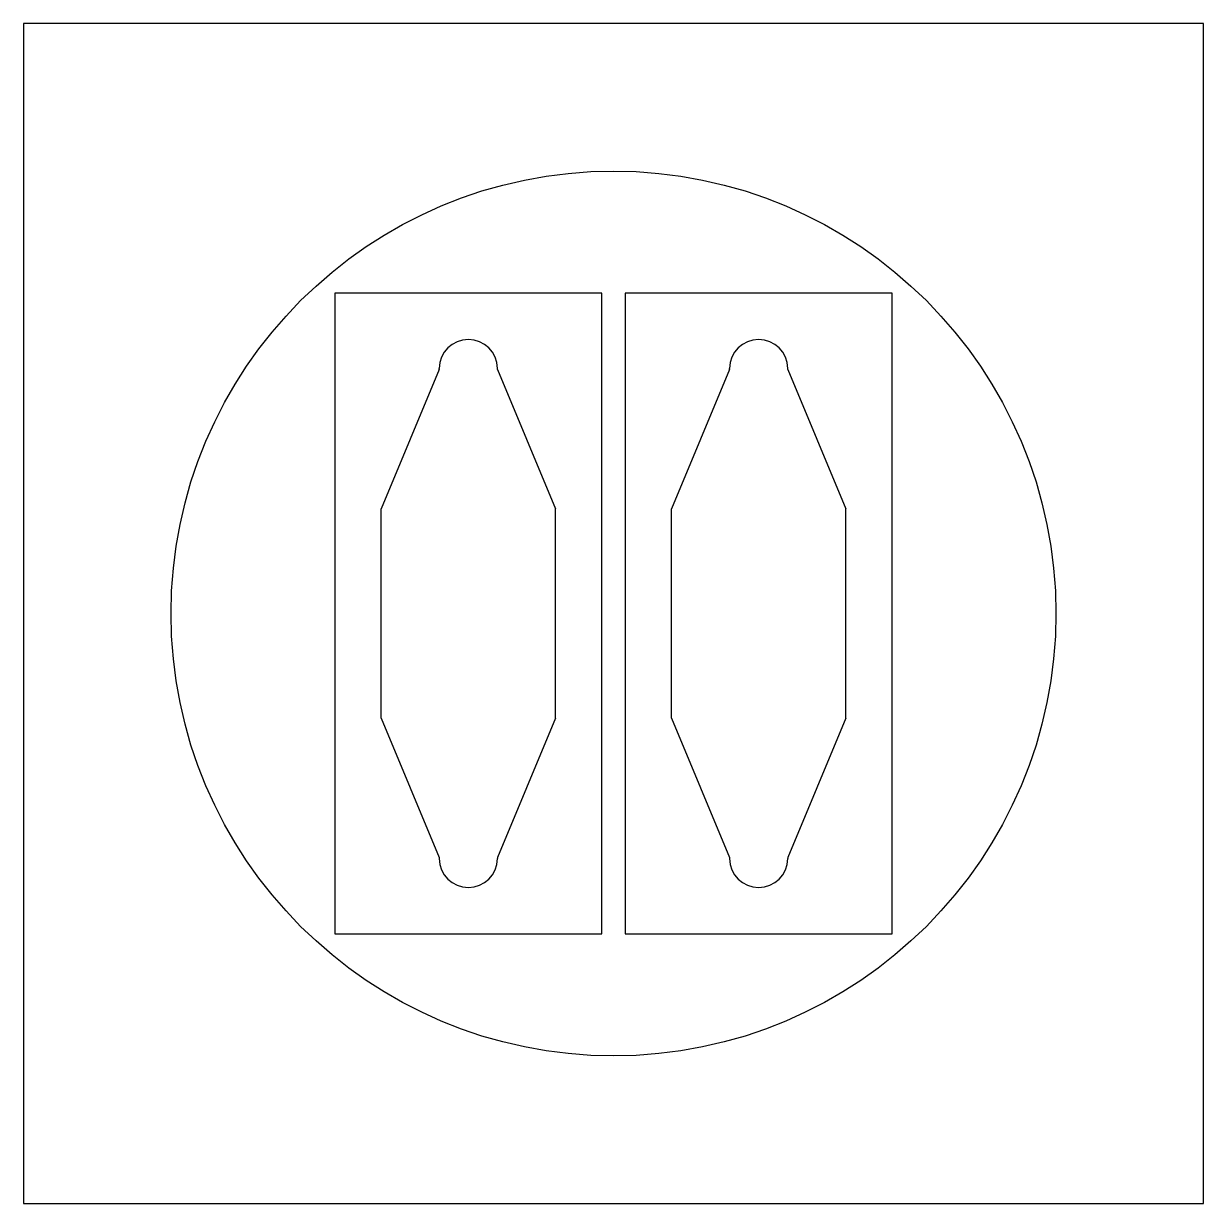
# Model space of a CAD drawing. Header units: millimetres. Extents: x -51 to 51, y -51 to 51.
import ezdxf

# ---------------------------------------------------------------- set-up
doc = ezdxf.new("R2010")
doc.units = ezdxf.units.MM
for name, color, linetype in [('Sketch', 7, 'CONTINUOUS'), ('Sketch001', 7, 'CONTINUOUS'), ('Sketch002', 7, 'CONTINUOUS'), ('Sketch003', 7, 'CONTINUOUS'), ('Sketch004', 7, 'CONTINUOUS'), ('Sketch007', 7, 'CONTINUOUS')]:
    doc.layers.add(name, color=color, linetype=linetype)

msp = doc.modelspace()

# ---------------------------------------------------------------- linework, layer by layer
at = {"layer": 'Sketch'}
msp.add_circle((0, 0), 38.1, dxfattribs=at)
at = {"layer": 'Sketch001'}
for p, q in [((50.8, 50.8), (-50.8, 50.8)), ((-50.8, 50.8), (-50.8, -50.8)), ((50.8, -50.8), (50.8, 50.8)), ((-50.8, -50.8), (50.8, -50.8))]:
    msp.add_line(p, q, dxfattribs=at)
at = {"layer": 'Sketch002'}
for p, q in [((-1, 27.6), (-24, 27.6)), ((-24, 27.6), (-24, -27.6)), ((-1, -27.6), (-1, 27.6)), ((-24, -27.6), (-1, -27.6))]:
    msp.add_line(p, q, dxfattribs=at)
at = {"layer": 'Sketch003'}
for p, q in [((-15, 21), (-20, 9)), ((-15, 21), (-15, 21.1)), ((-10, 21), (-10, 21.1)), ((-10, 21), (-5, 9)), ((-20, -9), (-20, 9)), ((-5, -9), (-5, 9)), ((-20, -9), (-15, -21)), ((-5, -9), (-10, -21)), ((-15, -21), (-15, -21.1)), ((-10, -21), (-10, -21.1))]:
    msp.add_line(p, q, dxfattribs=at)
for centre, start, end in [((-12.5, 21.1), 0, 180), ((-12.5, -21.1), 180, 0)]:
    msp.add_arc(centre, 2.5, start, end, dxfattribs=at)
at = {"layer": 'Sketch004'}
for p, q in [((24, 27.6), (1, 27.6)), ((1, 27.6), (1, -27.6)), ((24, -27.6), (24, 27.6)), ((1, -27.6), (24, -27.6))]:
    msp.add_line(p, q, dxfattribs=at)
at = {"layer": 'Sketch007'}
for p, q in [((10, 21), (5, 9)), ((10, 21), (10, 21.1)), ((15, 21), (15, 21.1)), ((15, 21), (20, 9)), ((5, -9), (5, 9)), ((20, -9), (20, 9)), ((5, -9), (10, -21)), ((20, -9), (15, -21)), ((10, -21), (10, -21.1)), ((15, -21), (15, -21.1))]:
    msp.add_line(p, q, dxfattribs=at)
for centre, start, end in [((12.5, 21.1), 0, 180), ((12.5, -21.1), 180, 0)]:
    msp.add_arc(centre, 2.5, start, end, dxfattribs=at)

doc.saveas('drawing.dxf')
